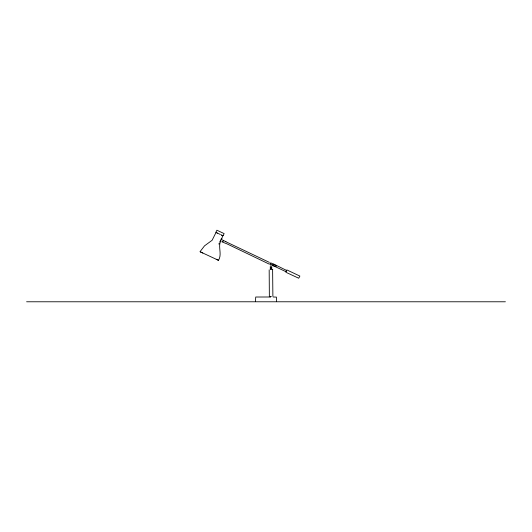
<?xml version="1.0" encoding="UTF-8"?>
<svg xmlns="http://www.w3.org/2000/svg" width="532" height="532" viewBox="0 0 532 532"><rect width="100%" height="100%" fill="white"/><g stroke="black" fill="none" stroke-linecap="round" stroke-linejoin="round"><path stroke-width="0.8" d="M270.316 269.046L270.329 265.854M269.179 269.81L269.365 297.102M271.719 269.046L271.739 265.86M225.914 241.688L222.675 240.078M270.123 263.812L270.269 263.42A0.904 0.904 0 0 1 270.688 263.067M219.091 243.277L218.985 244.188M218.552 260.195C222.409 253.917 217.495 246.422 220.966 240.424M286.462 270.482L285.97 271.626M286.422 270.595L285.997 271.613M220.667 241.754L220.72 241.634M219.789 241.987L221.498 238.323M221.658 238.935L222.802 235.663M222.848 241.535L223.294 240.577M222.755 241.648L223.001 241.122M200.099 251.603L204.527 245.844L212.128 240.265L215.992 232.497M270.256 268.022L271.746 268.022M270.296 269.571L270.635 269.571M271.46 269.571L272.79 269.518M270.236 296.524L270.602 296.524M270.994 296.524L271.393 296.524M269.119 296.996L255.726 297.022L255.453 301.558M273.135 296.996L276.434 297.109L276.547 301.558M270.256 297.102L270.615 297.102M26.6 301.777L505.4 301.777M225.887 241.747L269.378 262.382M286.888 269.93L299.875 276.075L298.718 278.229L285.864 272.264M272.617 269.584L272.883 296.317M216.218 259.264L218.413 260.281L200.118 251.762L202.798 253.006M217.369 233.069L215.879 232.324L216.91 230.223L224.118 233.581L223.167 235.723L221.611 235.044M218.193 233.468L220.421 234.506M216.817 232.883L217.648 233.275M221.305 234.978L221.751 235.184M222.137 235.363L222.968 235.749M272.663 264.264C278.489 265.814 276.527 268.234 272.105 264.87M286.269 270.283L272.63 263.526M285.737 271.586L272.477 265.362M221.778 241.787L227.111 243.915L269.298 264.145M271.879 264.171A0.904 0.904 0 0 0 271.114 263.021A0.918 0.918 0 0 0 270.708 263.081M271.44 264.717A0.904 0.904 0 0 1 270.103 263.812M221.724 239.467L221.897 239.087L221.724 239.467"/></g></svg>
